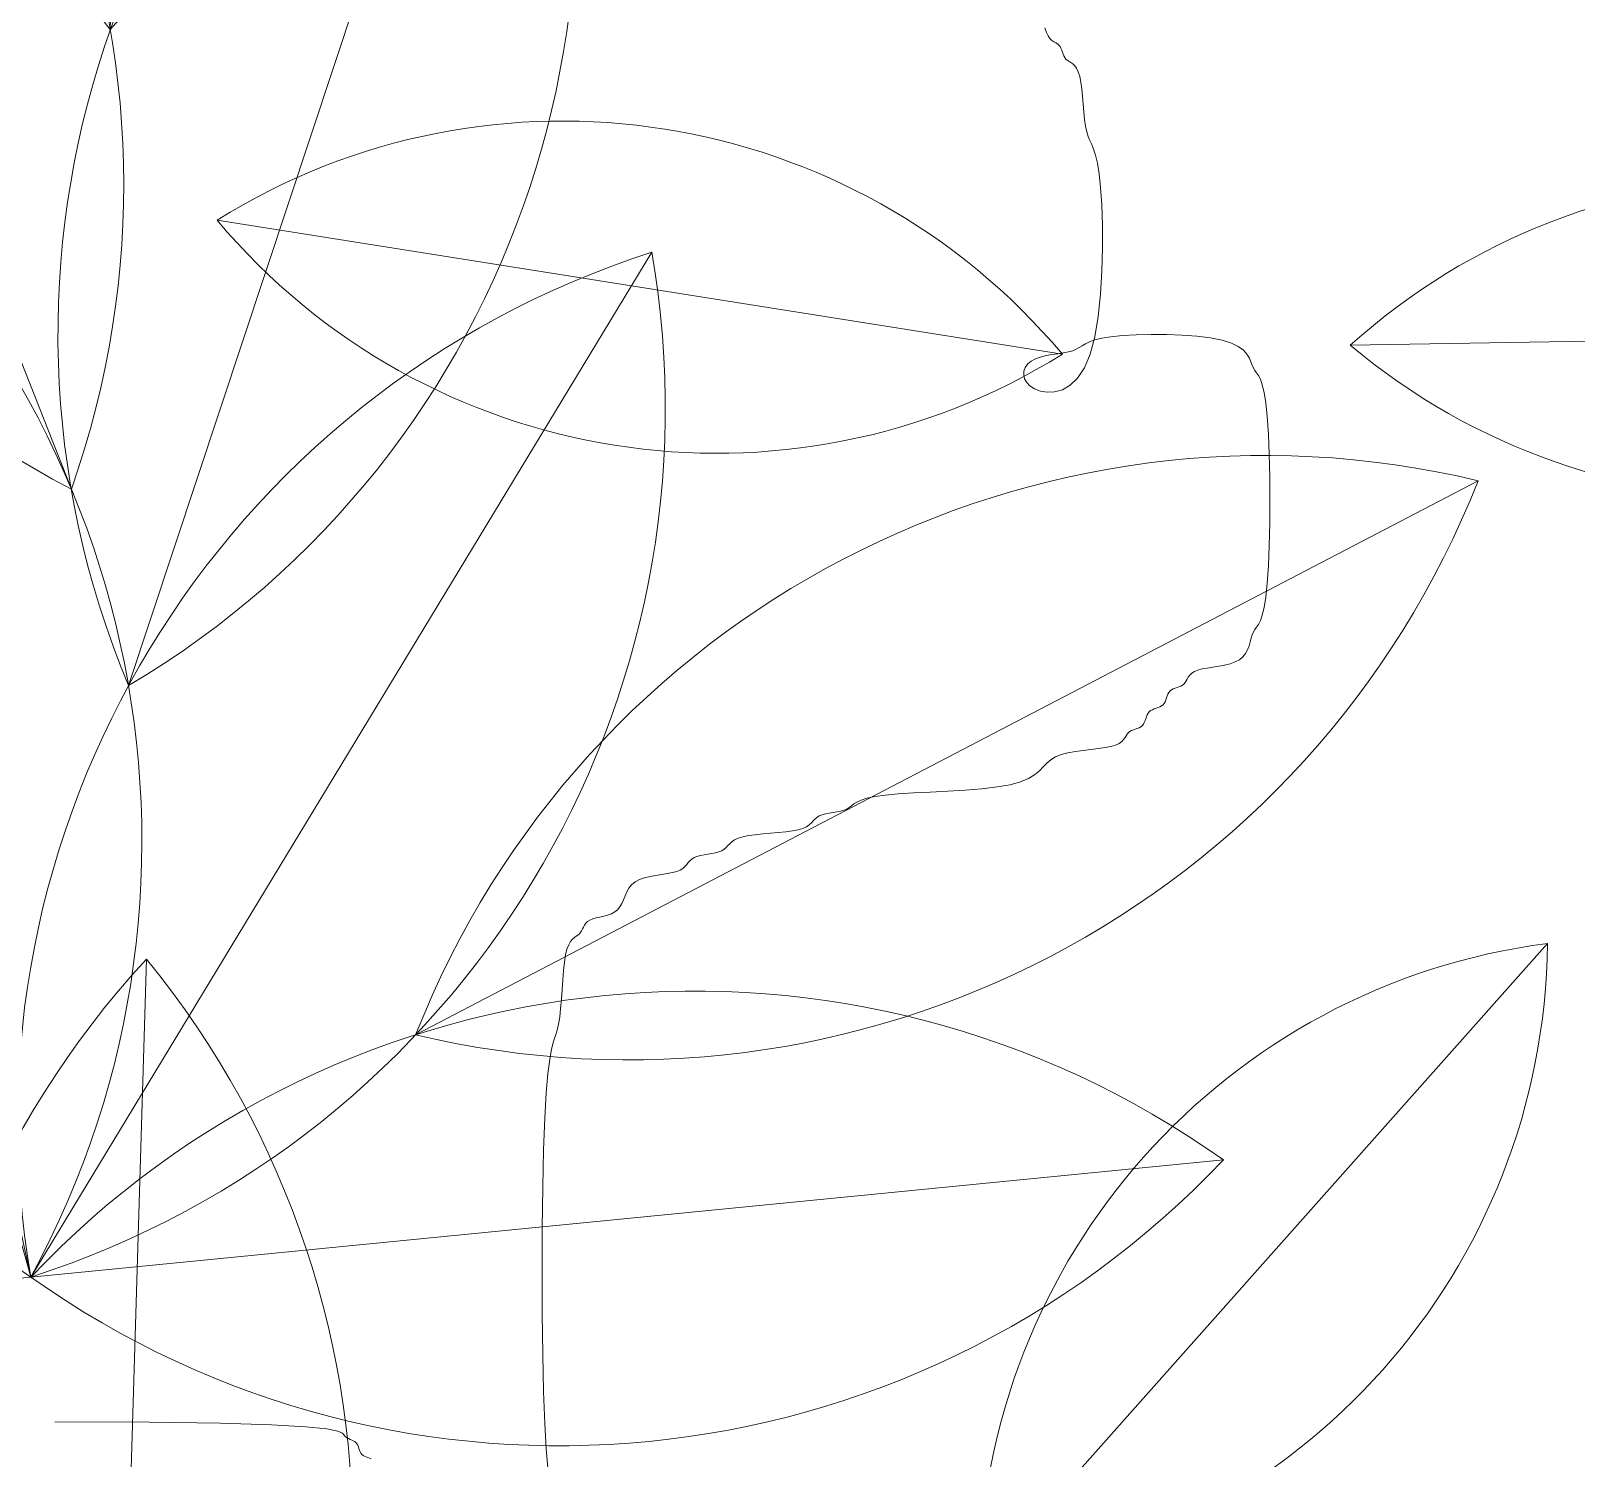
# Model space of a CAD drawing. Header units: millimetres. Extents: x 42 to 552, y 43 to 535.
# Drawn here: x 284.7396 to 284.8592, y 504.5679 to 504.6784 of the extents above; entities that cross this region are included whole.
import ezdxf

# ---------------------------------------------------------------- set-up
doc = ezdxf.new("R2010")
doc.units = ezdxf.units.MM
doc.header["$LTSCALE"] = 0.75
doc.header["$MEASUREMENT"] = 0
doc.layers.add('Gramado', color=9, linetype='Continuous', lineweight=0)

# ---------------------------------------------------------------- blocks, each defined once
blk = doc.blocks.new('arbusto7vista')
for p, q in [((-0.4366321856655304, 0.7914119196475156), (-0.442236835807762, 0.605933018413694)), ((-0.5163606634823452, 0.7073706040454368), (-0.4482699433393691, 0.5347511128616844)), ((-0.3810045409790916, 0.680447189712666), (-0.4394167996755982, 0.5043170022373289)), ((-0.4946005522398309, 0.593919276521035), (-0.4545351143242442, 0.412732644589326)), ((-0.3583632501529905, 0.5714298639977216), (-0.4545351143242158, 0.412732644589326)), ((-0.2304148766705225, 0.5360579367811198), (-0.3949489559061021, 0.4502536730395832)), ((-0.6076497003231225, 0.5175646934127229), (-0.4545351143242442, 0.412732644589326)), ((-0.2698612704053005, 0.4308821977067083), (-0.4545351143240737, 0.4127326445886155)), ((-0.4361914540883731, 0.3902741822651876), (-0.4508227852010691, 0.3903350123610636)), ((-0.4251906772698248, 0.3901079133364931), (-0.4361914540883731, 0.3902741822651876)), ((-0.4172956208136611, 0.3898605376132878), (-0.4251906772698248, 0.3901079133364931)), ((-0.4119814507880619, 0.3895563871339647), (-0.4172956208136611, 0.3898605376132878)), ((-0.4087233332613209, 0.3892197939368316), (-0.4119814507880619, 0.3895563871339647)), ((-0.4069964343016181, 0.3888750900602531), (-0.4087233332613209, 0.3892197939368316)), ((-0.4062759199771619, 0.3885466075425654), (-0.4069964343016181, 0.3888750900602531)), ((-0.4060369563562176, 0.3882586784221189), (-0.4062759199771619, 0.3885466075425654)), ((-0.4058439852968263, 0.3880293264818704), (-0.4060369563562176, 0.3882586784221189)), ((-0.4056185518161897, 0.3878513424831453), (-0.4058439852968263, 0.3880293264818704)), ((-0.4053714767214274, 0.3877112089318473), (-0.4056185518161897, 0.3878513424831453)), ((-0.4051135808196022, 0.3875954083339082), (-0.4053714767214274, 0.3877112089318473)), ((-0.4048556849177771, 0.3874904231952456), (-0.4051135808196022, 0.3875954083339082)), ((-0.4046086098229864, 0.3873827360218058), (-0.4048556849177771, 0.3874904231952456)), ((-0.4043831763423782, 0.3872588293194781), (-0.4046086098229864, 0.3873827360218058)), ((-0.4041902052829585, 0.3871051855942085), (-0.4043831763423782, 0.3872588293194781)), ((-0.4040369104396291, 0.3869123425391479), (-0.4041902052829585, 0.3871051855942085)), ((-0.4039160775584492, 0.3866870585962943), (-0.4040369104396291, 0.3869123425391479)), ((-0.4038168853733168, 0.3864401473949499), (-0.4039160775584492, 0.3866870585962943)), ((-0.4037285126180734, 0.386182422564346), (-0.4038168853733168, 0.3864401473949499)), ((-0.403640138026617, 0.3859246977337278), (-0.4037285126180734, 0.386182422564346)), ((-0.4035409403328458, 0.3856777865323835), (-0.403640138026617, 0.3859246977337278)), ((-0.4034200982706011, 0.3854525025895441), (-0.4035409403328458, 0.3856777865323835)), ((-0.403266790573781, 0.3852596595344693), (-0.4034200982706011, 0.3854525025895441)), ((-0.4030738031414671, 0.3851064664025046), (-0.403266790573781, 0.3852596595344693)), ((-0.4028483505336169, 0.384985713853311), (-0.4030738031414671, 0.3851064664025046)), ((-0.4026012544753996, 0.3848865879526073), (-0.4028483505336169, 0.384985713853311)), ((-0.4023433366920131, 0.3847982747661547), (-0.4026012544753996, 0.3848865879526073)), ((-0.4020854189086549, 0.384709960359686), (-0.4023433366920131, 0.3847982747661547)), ((-0.4018383228504376, 0.384610830798934), (-0.4020854189086549, 0.384709960359686))]:
    blk.add_line(p, q)
for centre, start, end in [((-0.3327553898390647, 0.6954489263735724), 137.2677700299597, 219.2706490201171), ((-0.5461136316342277, 0.7018960116876798), 317.2677700299574, 39.27064902011477), ((-0.3830323367404276, 0.6602235778670291), 160.525592060156, 242.5284710503145), ((-0.5815982700813151, 0.5818981390401206), 340.5255920601539, 62.52847105031081), ((-0.3089085090658727, 0.558785992235272), 120.6508448383217, 202.6537238284791), ((-0.5115128315888455, 0.6259781997147513), 300.6508448383195, 22.65372382847625), ((-0.5787782339490946, 0.4802821228638123), 331.4676105058073, 53.47048949596487), ((-0.3151736800507479, 0.4367675239629421), 107.7823411702163, 189.7852201603738), ((-0.4977246844264869, 0.5473949846241055), 287.782341170213, 9.78522016037135), ((-0.263331163376165, 0.398523203499721), 76.5405306696713, 158.5434096598286), ((-0.3620326692005165, 0.587788406320982), 256.5405306696697, 338.5434096598271), ((-0.5913870863194006, 0.3770840464358827), 14.60052126253937, 96.60340025269669), ((-0.4707977283279661, 0.5532132915661947), 194.600521262541, 276.6034002526983), ((-0.3517593858026373, 0.315591333005159), 54.61150502744244, 136.6143840176003), ((-0.3726369989267653, 0.5280235092901933), 234.6115050274406, 316.614384017598)]:
    blk.add_arc(centre, 0.141418827562914, start, end)
blk = doc.blocks.new('arbusto8vista')
for p, q in [((-0.2014997991321934, 0.5051165441575876), (-0.201274917280756, 0.5044055800086227)), ((-0.201274917280756, 0.5044055800086227), (-0.2010122048374683, 0.5038647430951926)), ((-0.2010122048374683, 0.5038647430951926), (-0.2007242719996611, 0.5034625282832934)), ((-0.2007242719996611, 0.5034625282832934), (-0.2004237289645516, 0.5031674304389355)), ((-0.2004237289645516, 0.5031674304389355), (-0.2001231859294705, 0.5029479444281577)), ((-0.2001231859294705, 0.5029479444281577), (-0.199835253091635, 0.5027725651169419)), ((-0.199835253091635, 0.5027725651169419), (-0.1995725406483757, 0.5026097873713269)), ((-0.1995725406483757, 0.5026097873713269), (-0.1993476587969383, 0.5024281060573088)), ((-0.1993476587969383, 0.5024281060573088), (-0.1991690143354958, 0.5022033672591562)), ((-0.1991690143354958, 0.5022033672591562), (-0.1990282004659036, 0.5019408219342267)), ((-0.1990282004659036, 0.5019408219342267), (-0.1989126069908878, 0.5016530722580939)), ((-0.1989126069908878, 0.5016530722580939), (-0.1988096237131174, 0.5013527204063735)), ((-0.1988096237131174, 0.5013527204063735), (-0.198706640435347, 0.5010523685546389)), ((-0.198706640435347, 0.5010523685546389), (-0.1985910469603027, 0.5007646188785202)), ((-0.1985910469603027, 0.5007646188785202), (-0.1984502330907105, 0.5005020735535766)), ((-0.1984502330907105, 0.5005020735535766), (-0.1982715886292965, 0.5002773347554381)), ((-0.1982715886292965, 0.5002773347554381), (-0.1980467067778591, 0.5000956534922523)), ((-0.1980467067778591, 0.5000956534922523), (-0.1977839943345998, 0.4999328761024628)), ((-0.1977839943345998, 0.4999328761024628), (-0.1974960614967642, 0.499757497757102)), ((-0.1974960614967642, 0.499757497757102), (-0.1971955184616832, 0.4995380136271876)), ((-0.1971955184616832, 0.4995380136271876), (-0.1968949754265736, 0.4992429188837093)), ((-0.1968949754265736, 0.4992429188837093), (-0.1966070425887665, 0.4988407086977134)), ((-0.1966070425887665, 0.4988407086977134), (-0.1963443301454788, 0.4982998782402035)), ((-0.1963443301454788, 0.4982998782402035), (-0.1961194482940414, 0.4975889226821977)), ((-0.1961194482940414, 0.4975889226821977), (-0.1959408037561161, 0.4966899892466188)), ((-0.1959408037561161, 0.4966899892466188), (-0.1957999893509736, 0.49563983336391)), ((-0.1957999893509736, 0.49563983336391), (-0.1956843944222442, 0.4944888625164765)), ((-0.1956843944222442, 0.4944888625164765), (-0.1955814083136715, 0.4932874841866663)), ((-0.1955814083136715, 0.4932874841866663), (-0.1954784203688575, 0.4920861058568562)), ((-0.1954784203688575, 0.4920861058568562), (-0.1953628199315176, 0.4909351350094227)), ((-0.1953628199315176, 0.4909351350094227), (-0.1952219963452819, 0.4898849791267281)), ((-0.1952219963452819, 0.4898849791267281), (-0.1950433389538659, 0.488986045691135)), ((-0.1950433389538659, 0.488986045691135), (-0.1948184407295059, 0.488263538291335)), ((-0.1948184407295059, 0.488263538291335), (-0.1945557091590331, 0.4876418449412654)), ((-0.1945557091590331, 0.4876418449412654), (-0.194267755357771, 0.4870201497611646)), ((-0.194267755357771, 0.4870201497611646), (-0.1939671904411284, 0.486297636871285)), ((-0.1939671904411284, 0.486297636871285), (-0.1936666255244859, 0.4853734903918649)), ((-0.1936666255244859, 0.4853734903918649), (-0.1933786717232238, 0.484146894443171)), ((-0.1933786717232238, 0.484146894443171), (-0.1931159401527225, 0.4825170331454416)), ((-0.1931159401527225, 0.4825170331454416), (-0.1928910419283625, 0.4803830906189148)), ((-0.1928910419283625, 0.4803830906189148), (-0.1927176389388308, 0.4776862576766661)), ((-0.1927176389388308, 0.4776862576766661), (-0.1926135961657849, 0.4745357519030051)), ((-0.1988096237131174, 0.4545740692399534), (-0.3297209789950557, 0.4753225673448611)), ((-0.1926135961657849, 0.4745357519030051), (-0.1925978293642174, 0.4710827975750789)), ((-0.1925978293642174, 0.4710827975750789), (-0.1926892542890926, 0.4674786189700058)), ((-0.1926892542890926, 0.4674786189700058), (-0.1929067866953744, 0.4638744403649468)), ((-0.1929067866953744, 0.4638744403649468), (-0.1932693423380272, 0.4604214860370206)), ((-0.1932693423380272, 0.4604214860370206), (-0.1937958369720434, 0.4572709802633597)), ((-0.1937958369720434, 0.4572709802633597), (-0.1945051863523872, 0.4545741473211109)), ((-0.1927009290885451, 0.4570377945691462), (-0.1912769758494903, 0.4572625333672846)), ((-0.1912769758494903, 0.4572625333672846), (-0.1894778555463574, 0.4574379136951734)), ((-0.1894778555463574, 0.4574379136951734), (-0.1873760794913153, 0.4575565845378833)), ((-0.1873760794913153, 0.4575565845378833), (-0.1850725329349814, 0.4576122451126281)), ((-0.1850725329349814, 0.4576122451126281), (-0.1826681011280016, 0.4575985946365932)), ((-0.1826681011280016, 0.4575985946365932), (-0.1802636693210218, 0.4575093323269925)), ((-0.1802636693210218, 0.4575093323269925), (-0.1779601227646879, 0.4573381574010398)), ((-0.1779601227646879, 0.4573381574010398), (-0.1758583467096457, 0.4570787690759204)), ((-0.1758583467096457, 0.4570787690759204), (-0.1740592264065128, 0.4567248665688766)), ((-0.1995221954953763, 0.4546486334847515), (-0.1986583760184715, 0.4547841059065689)), ((-0.1986583760184715, 0.4547841059065689), (-0.1978702195614517, 0.4549321811140032)), ((-0.1978702195614517, 0.4549321811140032), (-0.1971955576342452, 0.4551117620654281)), ((-0.1971955576342452, 0.4551117620654281), (-0.196654356765066, 0.4553365008635666)), ((-0.196654356765066, 0.4553365008635666), (-0.1961951235553556, 0.455599046188496)), ((-0.1961951235553556, 0.455599046188496), (-0.1957484996248127, 0.4558867958646289)), ((-0.1957484996248127, 0.4558867958646289), (-0.1952451265931359, 0.4561871477163493)), ((-0.1952451265931359, 0.4561871477163493), (-0.1946156460800808, 0.4564874995680839)), ((-0.1946156460800808, 0.4564874995680839), (-0.1937906997052892, 0.4567752492442025)), ((-0.1937906997052892, 0.4567752492442025), (-0.1927009290885451, 0.4570377945691462)), ((-0.1740592264065128, 0.4567248665688766), (-0.1726373749435481, 0.45627539985108)), ((-0.1726373749435481, 0.45627539985108), (-0.1715623167591502, 0.4557503219097327)), ((-0.1715623167591502, 0.4557503219097327), (-0.1707773041294445, 0.4551748364860089)), ((-0.1707773041294445, 0.4551748364860089), (-0.1702255893303857, 0.4545741473211109)), ((-0.2047587056187297, 0.4519486795332028), (-0.2045516841584742, 0.4525241649569267)), ((-0.2045516841584742, 0.4525241649569267), (-0.2041807255430683, 0.453049242898274)), ((-0.2041807255430683, 0.453049242898274), (-0.2036521353302305, 0.4534987096160705)), ((-0.2036521353302305, 0.4534987096160705), (-0.2029774734029957, 0.4538547124857217)), ((-0.2029774734029957, 0.4538547124857217), (-0.2021893169459759, 0.4541288033490218)), ((-0.2021893169459759, 0.4541288033490218), (-0.201325497469071, 0.454339885164373)), ((-0.201325497469071, 0.454339885164373), (-0.2004238464822379, 0.4545068608901488)), ((-0.2004238464822379, 0.4545068608901488), (-0.1995221954953763, 0.4546486334847515)), ((-0.1954047465039253, 0.4524465057298812), (-0.1964556345314463, 0.4508607509792171)), ((-0.1945051863523872, 0.4545741473211109), (-0.1954047465039253, 0.4524465057298812)), ((-0.1702255893303857, 0.4545741473211109), (-0.1698504246380992, 0.4539734581561987)), ((-0.1698504246380992, 0.4539734581561987), (-0.1695950623285682, 0.4533979727324891)), ((-0.1695950623285682, 0.4533979727324891), (-0.1694027546778329, 0.4528728947911276)), ((-0.1694027546778329, 0.4528728947911276), (-0.1692167539619618, 0.4524234280733452)), ((-0.1692167539619618, 0.4524234280733452), (-0.1689918721105244, 0.4520558733618856)), ((-0.2047954843661728, 0.4513479903683049), (-0.2047587056187297, 0.4519486795332028)), ((-0.2046557148431134, 0.4507473012033927), (-0.2047954843661728, 0.4513479903683049)), ((-0.2043330914918329, 0.450171815779683), (-0.2046557148431134, 0.4507473012033927)), ((-0.203821308754641, 0.4496467378383358), (-0.2043330914918329, 0.450171815779683)), ((-0.1964556345314463, 0.4508607509792171), (-0.1976074078096133, 0.4497538728011534)), ((-0.1689918721105244, 0.4520558733618856), (-0.1687291596672651, 0.4517009196060258)), ((-0.1687291596672651, 0.4517009196060258), (-0.1684412268294295, 0.4512703527965698)), ((-0.1684412268294295, 0.4512703527965698), (-0.1681406837943484, 0.4506759589243785)), ((-0.1681406837943484, 0.4506759589243785), (-0.1678401407592389, 0.4498295239802985)), ((-0.2031140610738476, 0.4491972711205392), (-0.203821308754641, 0.4496467378383358)), ((-0.2022145009223095, 0.4488549204552754), (-0.2031140610738476, 0.4491972711205392)), ((-0.20116361289476, 0.4486763950227299), (-0.2022145009223095, 0.4488549204552754)), ((-0.2000118396165931, 0.448724705090882), (-0.20116361289476, 0.4486763950227299)), ((-0.1988096237131174, 0.4490628609276968), (-0.2000118396165931, 0.448724705090882)), ((-0.1976074078096133, 0.4497538728011534), (-0.1988096237131174, 0.4490628609276968)), ((-0.1678401407592389, 0.4498295239802985), (-0.1675522079214318, 0.4486428339551338)), ((-0.1675522079214318, 0.4486428339551338), (-0.1672894954781441, 0.4470276748397595)), ((-0.1672894954781441, 0.4470276748397595), (-0.1670646136267067, 0.4448958326250079)), ((-0.1670646136267067, 0.4448958326250079), (-0.166888070864843, 0.4421989996827449)), ((-0.166888070864843, 0.4421989996827449), (-0.1667619688920752, 0.4390484939090982)), ((-0.1667619688920752, 0.4390484939090982), (-0.1666863077084031, 0.4355955395811577)), ((-0.1666863077084031, 0.4355955395811577), (-0.1666610873138552, 0.4319913609760988)), ((-0.1666610873138552, 0.4319913609760988), (-0.1666863077084031, 0.4283871823710399)), ((-0.1666863077084031, 0.4283871823710399), (-0.1667619688920752, 0.4249342280430994)), ((-0.1667619688920752, 0.4249342280430994), (-0.166888070864843, 0.4217837222694385)), ((-0.166888070864843, 0.4217837222694385), (-0.1670646136267067, 0.4190868893271897)), ((-0.1670646136267067, 0.4190868893271897), (-0.1672894954781441, 0.4169550471124381)), ((-0.1672894954781441, 0.4169550471124381), (-0.1675522079214318, 0.4153398879970638)), ((-0.1678401407592389, 0.4141531979718991), (-0.1681406837943484, 0.4133067630278049)), ((-0.1675522079214318, 0.4153398879970638), (-0.1678401407592389, 0.4141531979718991)), ((-0.1689918721105244, 0.4119268485902978), (-0.1692167539619618, 0.4115592938788524)), ((-0.1687291596672651, 0.4122818023461718), (-0.1689918721105244, 0.4119268485902978)), ((-0.1684412268294295, 0.4127123691556278), (-0.1687291596672651, 0.4122818023461718)), ((-0.1681406837943484, 0.4133067630278049), (-0.1684412268294295, 0.4127123691556278)), ((-0.1698893076098784, 0.4094085746310867), (-0.1701205038940259, 0.4088078854661887)), ((-0.1697085557872526, 0.4100092637959989), (-0.1698893076098784, 0.4094085746310867)), ((-0.1695530271134942, 0.4105847492197086), (-0.1697085557872526, 0.4100092637959989)), ((-0.1693975002759487, 0.4111098271610558), (-0.1695530271134942, 0.4105847492197086)), ((-0.1692167539619618, 0.4115592938788524), (-0.1693975002759487, 0.4111098271610558)), ((-0.1720436509424701, 0.4069018525136698), (-0.1728318265267319, 0.4066277616503697)), ((-0.1713689726423411, 0.407257855383321), (-0.1720436509424701, 0.4069018525136698)), ((-0.1708351150976171, 0.4077073221011176), (-0.1713689726423411, 0.407257855383321)), ((-0.1704273659524063, 0.4082324000424649), (-0.1708351150976171, 0.4077073221011176)), ((-0.1701205038940259, 0.4088078854661887), (-0.1704273659524063, 0.4082324000424649)), ((-0.1793053720610374, 0.4045694172830423), (-0.1794861238836631, 0.4042690654313077)), ((-0.1790741757768615, 0.4048697691347627), (-0.1793053720610374, 0.4045694172830423)), ((-0.1787673137185095, 0.4051575188108956), (-0.1790741757768615, 0.4048697691347627)), ((-0.1783595645732987, 0.405420064135825), (-0.1787673137185095, 0.4051575188108956)), ((-0.1778257070285747, 0.4056448029339776), (-0.1783595645732987, 0.405420064135825)), ((-0.1771510287284457, 0.4058243838853883), (-0.1778257070285747, 0.4056448029339776)), ((-0.1763628531441839, 0.4059724590928226), (-0.1771510287284457, 0.4058243838853883)), ((-0.1754990127038525, 0.4061079315146401), (-0.1763628531441839, 0.4059724590928226)), ((-0.1745973398354579, 0.4062497041092428), (-0.1754990127038525, 0.4061079315146401)), ((-0.1736956669670633, 0.4064166798350186), (-0.1745973398354579, 0.4062497041092428)), ((-0.1728318265267319, 0.4066277616503697), (-0.1736956669670633, 0.4064166798350186)), ((-0.1823087105056231, 0.4021939071830332), (-0.1824495243752153, 0.4019313618580895)), ((-0.1821300660441807, 0.4024186459811716), (-0.1823087105056231, 0.4021939071830332)), ((-0.1819051841927433, 0.4025971768021321), (-0.1821300660441807, 0.4024186459811716)), ((-0.181642471749484, 0.4027379010962875), (-0.1819051841927433, 0.4025971768021321)), ((-0.1813545389116769, 0.4028534210392678), (-0.181642471749484, 0.4027379010962875)), ((-0.1810539958765673, 0.4029563388066322), (-0.1813545389116769, 0.4028534210392678)), ((-0.1807534528414578, 0.4030592565740108), (-0.1810539958765673, 0.4029563388066322)), ((-0.1804655200036507, 0.4031747765169769), (-0.1807534528414578, 0.4030592565740108)), ((-0.180202807560363, 0.4033155008111464), (-0.1804655200036507, 0.4031747765169769)), ((-0.179977925708954, 0.403494031632107), (-0.180202807560363, 0.4033155008111464)), ((-0.1797971793949671, 0.4037187704302454), (-0.179977925708954, 0.403494031632107)), ((-0.1796416525574216, 0.403981315755189), (-0.1797971793949671, 0.4037187704302454)), ((-0.1794861238836631, 0.4042690654313077), (-0.1796416525574216, 0.403981315755189)), ((-0.1842822063794358, 0.3997301818538403), (-0.1845827494145453, 0.3996272640864618)), ((-0.1839816633443547, 0.3998330996212047), (-0.1842822063794358, 0.3997301818538403)), ((-0.1836937305065192, 0.399948619564185), (-0.1839816633443547, 0.3998330996212047)), ((-0.1834310180632599, 0.4000893438583404), (-0.1836937305065192, 0.399948619564185)), ((-0.1832061362118225, 0.4002678746793009), (-0.1834310180632599, 0.4000893438583404)), ((-0.1830274917504084, 0.4004926134774536), (-0.1832061362118225, 0.4002678746793009)), ((-0.1828866778808163, 0.400755158802383), (-0.1830274917504084, 0.4004926134774536)), ((-0.1827710844057719, 0.4010429084785159), (-0.1828866778808163, 0.400755158802383)), ((-0.1826681011280016, 0.4013432603302363), (-0.1827710844057719, 0.4010429084785159)), ((-0.1825651178502596, 0.4016436121819567), (-0.1826681011280016, 0.4013432603302363)), ((-0.1824495243752153, 0.4019313618580895), (-0.1825651178502596, 0.4016436121819567)), ((-0.186255728495837, 0.3972664565246475), (-0.186434385887253, 0.3970417177265091)), ((-0.1861149049096014, 0.397529001849577), (-0.186255728495837, 0.3972664565246475)), ((-0.1859993044722614, 0.3978167515257098), (-0.1861149049096014, 0.397529001849577)), ((-0.1858963165274474, 0.3981171033774302), (-0.1859993044722614, 0.3978167515257098)), ((-0.1857933304188748, 0.3984174552291648), (-0.1858963165274474, 0.3981171033774302)), ((-0.1856777354901737, 0.3987052049052835), (-0.1857933304188748, 0.3984174552291648)), ((-0.1855369210850029, 0.3989677502302271), (-0.1856777354901737, 0.3987052049052835)), ((-0.1853582765470776, 0.3991924890283656), (-0.1855369210850029, 0.3989677502302271)), ((-0.1851333946956402, 0.3993710198493261), (-0.1853582765470776, 0.3991924890283656)), ((-0.1848706822523809, 0.3995117441434957), (-0.1851333946956402, 0.3993710198493261)), ((-0.1845827494145453, 0.3996272640864618), (-0.1848706822523809, 0.3995117441434957)), ((-0.189326520325551, 0.3948910245057817), (-0.1896218166096446, 0.3945906871926042)), ((-0.189106885225101, 0.3951913618189593), (-0.189326520325551, 0.3948910245057817)), ((-0.1889313848970176, 0.3954790975665503), (-0.189106885225101, 0.3951913618189593)), ((-0.1887684929299951, 0.3957416301829682), (-0.1889313848970176, 0.3954790975665503)), ((-0.1885866829127565, 0.395966358102612), (-0.1887684929299951, 0.3957416301829682)), ((-0.1883617846883965, 0.3961448803326135), (-0.1885866829127565, 0.395966358102612)), ((-0.1880990531179236, 0.3962855981708486), (-0.1883617846883965, 0.3961448803326135)), ((-0.1878110993166615, 0.3964011134879257), (-0.1880990531179236, 0.3962855981708486)), ((-0.187510534400019, 0.3965040281544105), (-0.1878110993166615, 0.3964011134879257)), ((-0.187209969483348, 0.3966069440409257), (-0.187510534400019, 0.3965040281544105)), ((-0.1869220156820859, 0.396722463018051), (-0.187209969483348, 0.3966069440409257)), ((-0.186659284111613, 0.3968631869563808), (-0.1869220156820859, 0.396722463018051)), ((-0.186434385887253, 0.3970417177265091), (-0.186659284111613, 0.3968631869563808)), ((-0.1989861109295248, 0.3925586498693718), (-0.1998856547081971, 0.3922026384595938)), ((-0.1979352420292173, 0.3928327468327666), (-0.1989861109295248, 0.3925586498693718)), ((-0.1967834897145053, 0.393043832308166), (-0.1979352420292173, 0.3928327468327666)), ((-0.1955812956925627, 0.3932108092539721), (-0.1967834897145053, 0.393043832308166)), ((-0.19437910167062, 0.3933525806285587), (-0.1955812956925627, 0.3932108092539721)), ((-0.1932273493558796, 0.3934880493903137), (-0.19437910167062, 0.3933525806285587)), ((-0.1921764804556005, 0.3936361184976533), (-0.1932273493558796, 0.3934880493903137)), ((-0.1912769366769282, 0.3938156909089514), (-0.1921764804556005, 0.3936361184976533)), ((-0.1905654983740419, 0.3940404188285953), (-0.1912769366769282, 0.3938156909089514)), ((-0.1900243004887159, 0.3943029514450132), (-0.1905654983740419, 0.3940404188285953)), ((-0.1896218166096446, 0.3945906871926042), (-0.1900243004887159, 0.3943029514450132)), ((-0.2017677645236802, 0.3906525708611781), (-0.2023741208330989, 0.3900518671577373)), ((-0.2012055471180929, 0.3912280702134439), (-0.2017677645236802, 0.3906525708611781)), ((-0.2006055000387903, 0.3917531608633169), (-0.2012055471180929, 0.3912280702134439)), ((-0.1998856547081971, 0.3922026384595938), (-0.2006055000387903, 0.3917531608633169)), ((-0.2068803066605653, 0.3879010958558666), (-0.2089043088151072, 0.3875450844460886)), ((-0.2052777089600966, 0.3883505734521577), (-0.2068803066605653, 0.3879010958558666)), ((-0.2040471244737319, 0.3888756641020308), (-0.2052777089600966, 0.3883505734521577)), ((-0.2031065846239244, 0.3894511634542823), (-0.2040471244737319, 0.3888756641020308)), ((-0.2023741208330989, 0.3900518671577373), (-0.2031065846239244, 0.3894511634542823)), ((-0.2299671725876635, 0.3855130471228563), (-0.2306218734952949, 0.3852127098096787)), ((-0.2290665650292283, 0.3858007828704473), (-0.2299671725876635, 0.3855130471228563)), ((-0.2278506924396879, 0.3860633154868651), (-0.2290665650292283, 0.3858007828704473)), ((-0.2262501964387695, 0.386288043406509), (-0.2278506924396879, 0.3860633154868651)), ((-0.2242261942841992, 0.3864676158178071), (-0.2262501964387695, 0.386288043406509)), ((-0.2218617057858978, 0.3866156849251468), (-0.2242261942841992, 0.3864676158178071)), ((-0.2192702263917283, 0.3867511536869159), (-0.2218617057858978, 0.3866156849251468)), ((-0.2165652515496674, 0.3868929250614883), (-0.2192702263917283, 0.3867511536869159)), ((-0.2138602767075781, 0.3870599020072945), (-0.2165652515496674, 0.3868929250614883)), ((-0.2112687973134371, 0.3872709874826938), (-0.2138602767075781, 0.3870599020072945)), ((-0.2089043088151072, 0.3875450844460886), (-0.2112687973134371, 0.3872709874826938)), ((-0.2364732155842546, 0.3830620165889655), (-0.2368326192896575, 0.3828372777908129)), ((-0.2360234355084856, 0.3832405473590796), (-0.2364732155842546, 0.3830620165889655)), ((-0.2354979914947251, 0.3833812712974094), (-0.2360234355084856, 0.3832405473590796)), ((-0.2349221048556274, 0.3834967902745348), (-0.2354979914947251, 0.3833812712974094)), ((-0.2343209969038753, 0.3835997061610499), (-0.2349221048556274, 0.3834967902745348)), ((-0.2337198889521517, 0.3837026208275489), (-0.2343209969038753, 0.3835997061610499)), ((-0.233144002313054, 0.3838181361446118), (-0.2337198889521517, 0.3837026208275489)), ((-0.2326185582992935, 0.3839588539828469), (-0.233144002313054, 0.3838181361446118)), ((-0.2321687782235244, 0.3841373762128484), (-0.2326185582992935, 0.3839588539828469)), ((-0.2318041201162089, 0.3843621041324923), (-0.2321687782235244, 0.3841373762128484)), ((-0.2314709888792663, 0.3846246367489101), (-0.2318041201162089, 0.3843621041324923)), ((-0.2311000261323954, 0.3849123724965011), (-0.2314709888792663, 0.3846246367489101)), ((-0.2306218734952949, 0.3852127098096787), (-0.2311000261323954, 0.3849123724965011)), ((-0.2416519917838968, 0.380591990171979), (-0.2428037650620638, 0.3804764702289987)), ((-0.2406011037563758, 0.3807327144661343), (-0.2416519917838968, 0.380591990171979)), ((-0.2397015436048093, 0.3809112452870949), (-0.2406011037563758, 0.3807327144661343)), ((-0.2389890415221601, 0.3811359840852333), (-0.2397015436048093, 0.3809112452870949)), ((-0.2384404779717784, 0.3813985294101769), (-0.2389890415221601, 0.3811359840852333)), ((-0.2380180209847254, 0.3816862790863098), (-0.2384404779717784, 0.3813985294101769)), ((-0.2376838385919768, 0.3819866309380302), (-0.2380180209847254, 0.3816862790863098)), ((-0.2374000988245371, 0.3822869827897506), (-0.2376838385919768, 0.3819866309380302)), ((-0.2371289697134387, 0.3825747324658835), (-0.2374000988245371, 0.3822869827897506)), ((-0.2368326192896575, 0.3828372777908129), (-0.2371289697134387, 0.3825747324658835)), ((-0.2508829756917521, 0.3781723724573709), (-0.2511793163988898, 0.3779098271324415)), ((-0.2506118535429493, 0.3784601221335038), (-0.2508829756917521, 0.3781723724573709)), ((-0.2503281184425816, 0.3787604739852242), (-0.2506118535429493, 0.3784601221335038)), ((-0.2499939388806638, 0.3790608258369588), (-0.2503281184425816, 0.3787604739852242)), ((-0.2495714833472675, 0.3793485755130774), (-0.2499939388806638, 0.3790608258369588)), ((-0.2490229203324361, 0.3796111208380211), (-0.2495714833472675, 0.3793485755130774)), ((-0.2483104183262981, 0.3798358596361595), (-0.2490229203324361, 0.3796111208380211)), ((-0.2474108581747316, 0.38001439045712), (-0.2483104183262981, 0.3798358596361595)), ((-0.2463599701472106, 0.3801551147512896), (-0.2474108581747316, 0.38001439045712)), ((-0.2452081968690436, 0.3802706346942557), (-0.2463599701472106, 0.3801551147512896)), ((-0.2440059809655395, 0.3803735524616343), (-0.2452081968690436, 0.3802706346942557)), ((-0.2428037650620638, 0.3804764702289987), (-0.2440059809655395, 0.3803735524616343)), ((-0.2567414685322547, 0.3758346688841527), (-0.2569863221910396, 0.3755343170324323)), ((-0.2564903125291664, 0.3761224185602856), (-0.2567414685322547, 0.3758346688841527)), ((-0.2562013277704409, 0.376384963885215), (-0.2564903125291664, 0.3761224185602856)), ((-0.255842987844801, 0.3766097026833677), (-0.2562013277704409, 0.376384963885215)), ((-0.2553932241419261, 0.376788233504314), (-0.255842987844801, 0.3766097026833677)), ((-0.2548677992553792, 0.3769289577984836), (-0.2553932241419261, 0.376788233504314)), ((-0.2542919335797365, 0.3770444777414497), (-0.2548677992553792, 0.3769289577984836)), ((-0.2536908475095458, 0.3771473955088283), (-0.2542919335797365, 0.3770444777414497)), ((-0.2530897614393552, 0.3772503132762068), (-0.2536908475095458, 0.3771473955088283)), ((-0.2525138957637125, 0.3773658332191729), (-0.2530897614393552, 0.3772503132762068)), ((-0.2519884708771656, 0.3775065575133425), (-0.2525138957637125, 0.3773658332191729)), ((-0.2515387071742907, 0.3776850883342888), (-0.2519884708771656, 0.3775065575133425)), ((-0.2511793163988898, 0.3779098271324415), (-0.2515387071742907, 0.3776850883342888)), ((-0.2635271221108439, 0.3734759726651049), (-0.2643152976951058, 0.3732018818017906)), ((-0.2626632816704841, 0.3736870544804418), (-0.2635271221108439, 0.3734759726651049)), ((-0.2617616088020895, 0.3738540302062177), (-0.2626632816704841, 0.3736870544804418)), ((-0.2608599359337234, 0.3739958028008346), (-0.2617616088020895, 0.3738540302062177)), ((-0.2599960954933636, 0.374131275222652), (-0.2608599359337234, 0.3739958028008346)), ((-0.2592079199091017, 0.3742793504300721), (-0.2599960954933636, 0.374131275222652)), ((-0.2585332416089727, 0.374458931381497), (-0.2592079199091017, 0.3742793504300721)), ((-0.2579983332144877, 0.3746836701796354), (-0.2585332416089727, 0.374458931381497)), ((-0.2575832281208648, 0.3749462155045791), (-0.2579983332144877, 0.3746836701796354)), ((-0.2572563999167983, 0.3752339651806977), (-0.2575832281208648, 0.3749462155045791)), ((-0.2569863221910396, 0.3755343170324323), (-0.2572563999167983, 0.3752339651806977)), ((-0.2662668176873808, 0.3712958488492859), (-0.2665368954131679, 0.3706951596843737)), ((-0.2659399894833427, 0.3718713342729956), (-0.2662668176873808, 0.3712958488492859)), ((-0.2655248843897198, 0.3723964122143428), (-0.2659399894833427, 0.3718713342729956)), ((-0.2649899759952064, 0.3728458789321394), (-0.2655248843897198, 0.3723964122143428)), ((-0.2643152976951058, 0.3732018818017906), (-0.2649899759952064, 0.3728458789321394)), ((-0.2676802297594065, 0.3685444404366081), (-0.2681299934622814, 0.3681884375669568)), ((-0.2673218898337666, 0.3689939071544046), (-0.2676802297594065, 0.3685444404366081)), ((-0.2670329050750411, 0.3695189850957519), (-0.2673218898337666, 0.3689939071544046)), ((-0.2667817490719528, 0.3700944705194757), (-0.2670329050750411, 0.3695189850957519)), ((-0.2665368954131679, 0.3706951596843737), (-0.2667817490719528, 0.3700944705194757)), ((-0.2728262431638768, 0.3661563541880497), (-0.272993331108637, 0.3658560023363293)), ((-0.2726150209058176, 0.3664441038641826), (-0.2728262431638768, 0.3661563541880497)), ((-0.2723407485794951, 0.366706649189112), (-0.2726150209058176, 0.3664441038641826)), ((-0.2719845104299168, 0.3669313879872647), (-0.2723407485794951, 0.366706649189112)), ((-0.2715347467270419, 0.3671109689386753), (-0.2719845104299168, 0.3669313879872647)), ((-0.271009321840495, 0.3672590441461097), (-0.2715347467270419, 0.3671109689386753)), ((-0.2704334561648523, 0.3673945165679271), (-0.271009321840495, 0.3672590441461097)), ((-0.2698323700946617, 0.3675362891625298), (-0.2704334561648523, 0.3673945165679271)), ((-0.2692312840244426, 0.3677032648883056), (-0.2698323700946617, 0.3675362891625298)), ((-0.2686554183487999, 0.3679143467036567), (-0.2692312840244426, 0.3677032648883056)), ((-0.2681299934622814, 0.3681884375669568), (-0.2686554183487999, 0.3679143467036567)), ((-0.2746748033666506, 0.3639740839539485), (-0.2749753682832932, 0.3636149281511933)), ((-0.2743742384500081, 0.3642324247919646), (-0.2746748033666506, 0.3639740839539485)), ((-0.274086284648746, 0.3644277565820175), (-0.2743742384500081, 0.3642324247919646)), ((-0.2738235530782447, 0.3645978852408973), (-0.274086284648746, 0.3644277565820175)), ((-0.2735986548539131, 0.364780616685394), (-0.2738235530782447, 0.3645978852408973)), ((-0.2734189466127077, 0.3650053554835324), (-0.2735986548539131, 0.364780616685394)), ((-0.2732707670780883, 0.365267900808476), (-0.2734189466127077, 0.3650053554835324)), ((-0.2731352004950338, 0.3655556504845947), (-0.2732707670780883, 0.365267900808476)), ((-0.272993331108637, 0.3658560023363293), (-0.2731352004950338, 0.3655556504845947)), ((-0.2757509518793881, 0.361554511786693), (-0.2759296092708325, 0.3604308395529472)), ((-0.2755260536550566, 0.3624429479843485), (-0.2757509518793881, 0.361554511786693)), ((-0.2752633220845553, 0.3631171514669234), (-0.2755260536550566, 0.3624429479843485)), ((-0.2749753682832932, 0.3636149281511933), (-0.2752633220845553, 0.3631171514669234)), ((-0.2117229357953363, 0.264233463783782), (-0.1236778428509808, 0.3633109320789885)), ((-0.2760704328570398, 0.3591181383453232), (-0.2761860332943797, 0.3576794178217568)), ((-0.2759296092708325, 0.3604308395529472), (-0.2760704328570398, 0.3591181383453232)), ((-0.2761860332943797, 0.3576794178217568), (-0.2762890212391937, 0.3561776876402263)), ((-0.2763920073477948, 0.3546759574586815), (-0.2765076022764958, 0.3532372369351151)), ((-0.2762890212391937, 0.3561776876402263), (-0.2763920073477948, 0.3546759574586815)), ((-0.2766484166816383, 0.3519245357274912), (-0.276827061219592, 0.3508008634937454)), ((-0.2765076022764958, 0.3532372369351151), (-0.2766484166816383, 0.3519245357274912)), ((-0.2770519430710294, 0.3498903737937979), (-0.2773146555142887, 0.349061795795194)), ((-0.276827061219592, 0.3508008634937454), (-0.2770519430710294, 0.3498903737937979)), ((-0.2776025883520958, 0.3481450025674064), (-0.2779031313872053, 0.3469698671799222)), ((-0.2773146555142887, 0.349061795795194), (-0.2776025883520958, 0.3481450025674064)), ((-0.2782036744223149, 0.345366262702214), (-0.278491607260122, 0.343164062203769)), ((-0.2779031313872053, 0.3469698671799222), (-0.2782036744223149, 0.345366262702214)), ((-0.278491607260122, 0.343164062203769), (-0.2787543197034097, 0.3401931387540458)), ((-0.2787543197034097, 0.3401931387540458), (-0.2789792015548471, 0.3362833654225454)), ((-0.2789792015548471, 0.3362833654225454), (-0.2791557443167108, 0.331339177134339)), ((-0.2791557443167108, 0.331339177134339), (-0.2792818462894786, 0.3255632562368902)), ((-0.2792818462894786, 0.3255632562368902), (-0.2793575074731507, 0.3192328469332892)), ((-0.2793575074731507, 0.3192328469332892), (-0.2793827278676986, 0.312625193426598)), ((-0.2793827278676986, 0.312625193426598), (-0.2793575074731507, 0.306017539919921)), ((-0.2793575074731507, 0.306017539919921), (-0.2792818462894786, 0.29968713061632)), ((-0.2792818462894786, 0.29968713061632), (-0.2791557443167108, 0.2939112097188712)), ((-0.2791557443167108, 0.2939112097188712), (-0.2789792015548471, 0.2889670214306648)), ((-0.2789792015548471, 0.2889670214306648), (-0.2787543197034097, 0.2850614487226864)), ((-0.2787543197034097, 0.2850614487226864), (-0.278491607260122, 0.2821199296376875)), ((-0.9090368524931591, 0.1287367457137378), (-1.04156369834854, 0.1265190345081209))]:
    blk.add_line(p, q)
for centre, start, end in [((-0.2761989041684956, 0.3896539953042577), 39.99250789297904, 121.9953868831373), ((-0.2523316985396491, 0.540242641280571), 219.9925078929767, 301.9953868831336), ((-0.2246852924478731, 0.3644117750054789), 277.3727001703446, 359.3755791605024), ((-0.1107154861984156, 0.2631326208572773), 97.37270017034291, 179.3755791605007), ((-0.9740247476909758, 0.05140440961190507), 49.95726161018555, 131.960140600343), ((-0.9765758031506095, 0.203851370609982), 229.9572616101837, 311.9601406003419)]:
    blk.add_arc(centre, 0.1010134482592243, start, end)

msp = doc.modelspace()

# ---------------------------------------------------------------- block references
at = {"layer": 'Gramado', "xscale": 0.5, "yscale": 0.5, "zscale": 0.5}
for name, p in [('arbusto8vista', (285.362506121478, 504.5908006515845)), ('arbusto8vista', (284.9188298108784, 504.4260773757332)), ('arbusto7vista', (284.9668234563735, 504.375539400316)), ('arbusto7vista', (284.9668234563735, 504.2108161244648))]:
    msp.add_blockref(name, p, dxfattribs=at)

doc.saveas('drawing.dxf')
